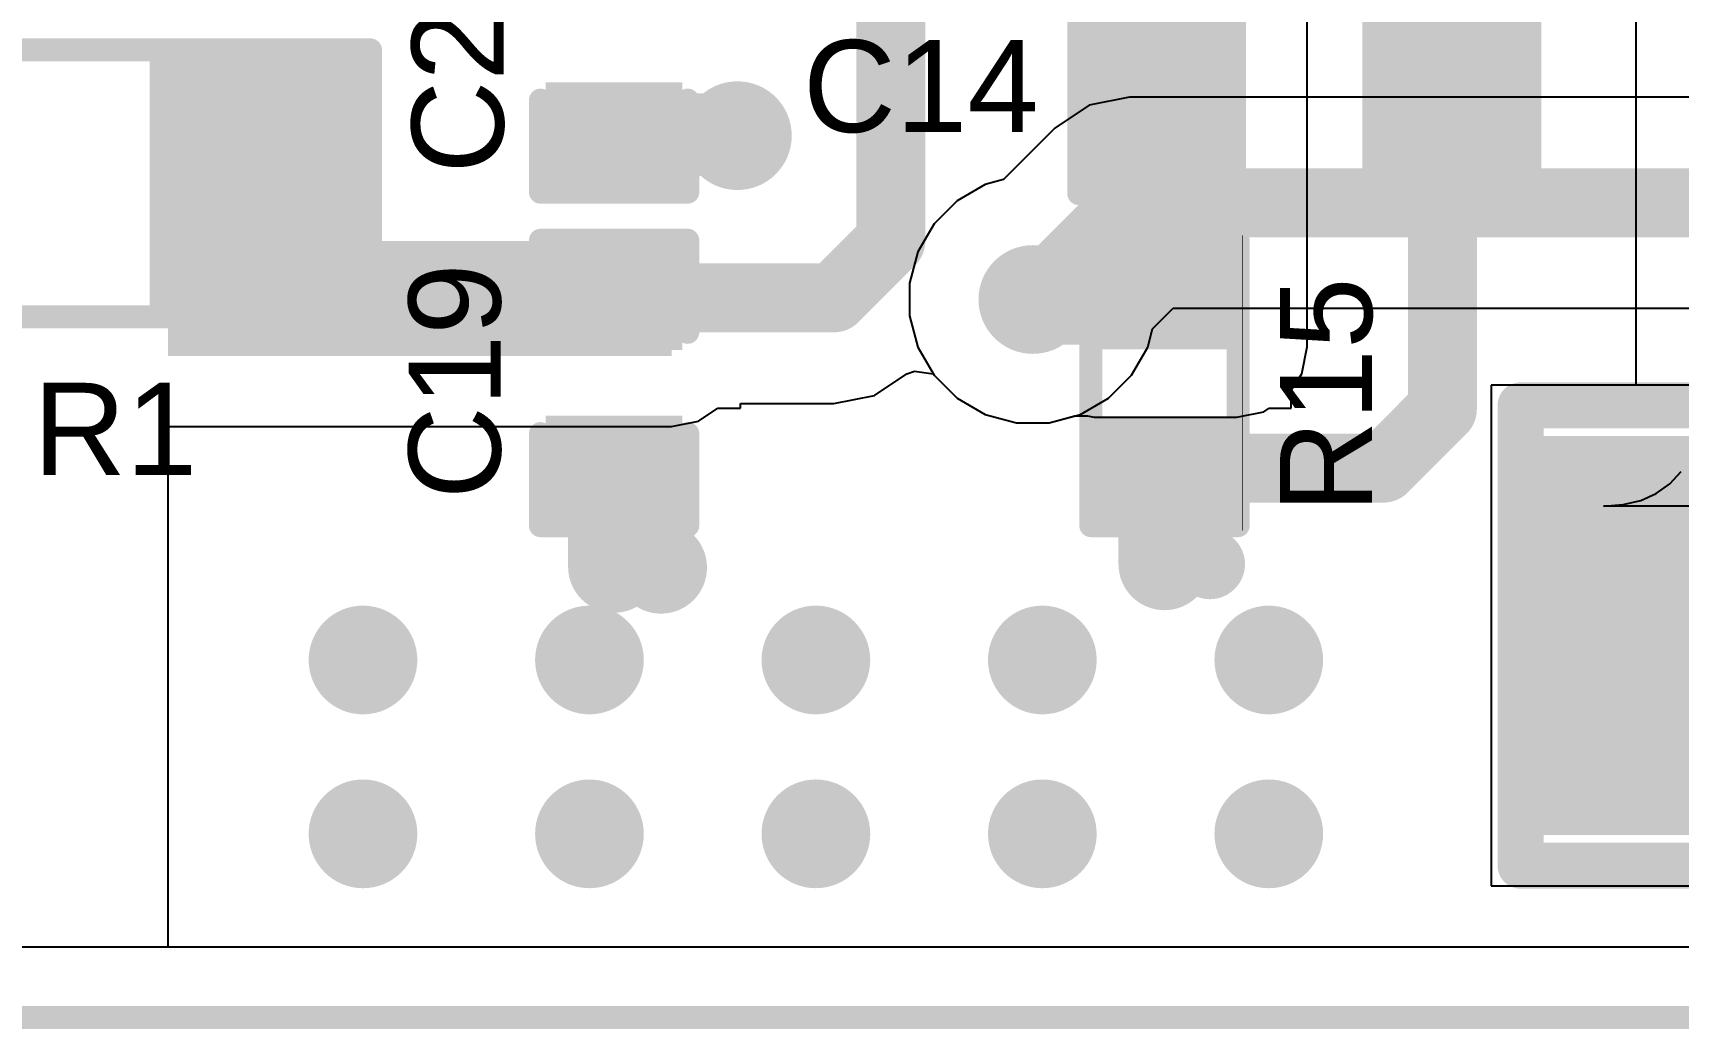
# Model space of a CAD drawing. Header units: millimetres. Extents: x -0.08 to 6.4, y -0.08 to 2.27.
# Drawn here: x 0.3659 to 0.7234, y -0.0803 to 0.1361 of the extents above; entities that cross this region are included whole.
import ezdxf

# ---------------------------------------------------------------- set-up
doc = ezdxf.new("R2010")
doc.units = ezdxf.units.MM
doc.header["$MEASUREMENT"] = 0
for name, color, linetype in [('BottomLayer', 5, 'Continuous'), ('BottomSolder', 6, 'Continuous'), ('Mechanical2', 216, 'Continuous'), ('MultiLayer', 9, 'Continuous'), ('PadHoleLayer', 156, 'Continuous'), ('TopLayer', 1, 'Continuous'), ('TopOverlay', 2, 'Continuous'), ('TopPaste', 8, 'Continuous'), ('TopSolder', 216, 'Continuous'), ('ViaHoleLayer', 16, 'Continuous')]:
    doc.layers.add(name, color=color, linetype=linetype)
doc.styles.add('Arial', font='', dxfattribs={"height": 0.2})
doc.styles.get('Arial').set_extended_font_data('Arial')

# ---------------------------------------------------------------- blocks, each defined once
blk = doc.blocks.new('2P_TH______H____P____7')
at = {"layer": 'BottomLayer'}
blk.add_hatch(color=5, dxfattribs=at).paths.add_polyline_path([(-0.0893701, 0.0393701), (-0.0106299, 0.0393701), (-0.0106299, -0.0393701), (-0.0893701, -0.0393701)])
h = blk.add_hatch(color=5, dxfattribs=at)
edge = h.paths.add_edge_path()
edge.add_arc((0.05, 0), 0.0393701, 0, 360)
at = {"layer": 'BottomSolder'}
blk.add_hatch(color=6, dxfattribs=at).paths.add_polyline_path([(-0.0933701, 0.0433701), (-0.0066299, 0.0433701), (-0.0066299, -0.0433701), (-0.0933701, -0.0433701)])
h = blk.add_hatch(color=6, dxfattribs=at)
edge = h.paths.add_edge_path()
edge.add_arc((0.05, 0), 0.0433701, 0, 360)
at = {"layer": 'MultiLayer'}
blk.add_hatch(color=9, dxfattribs=at).paths.add_polyline_path([(-0.0893701, 0.0393701), (-0.0106299, 0.0393701), (-0.0106299, -0.0393701), (-0.0893701, -0.0393701)])
h = blk.add_hatch(color=9, dxfattribs=at)
edge = h.paths.add_edge_path()
edge.add_arc((0.05, 0), 0.0393701, 0, 360)
at = {"layer": 'PadHoleLayer'}
h = blk.add_hatch(color=156, dxfattribs=at)
edge = h.paths.add_edge_path()
edge.add_arc((-0.05, 0), 0.019685, 0, 360)
h = blk.add_hatch(color=156, dxfattribs=at)
edge = h.paths.add_edge_path()
edge.add_arc((0.05, 0), 0.019685, 0, 360)
at = {"layer": 'TopLayer'}
blk.add_hatch(color=1, dxfattribs=at).paths.add_polyline_path([(-0.0893701, 0.0393701), (-0.0106299, 0.0393701), (-0.0106299, -0.0393701), (-0.0893701, -0.0393701)])
h = blk.add_hatch(color=1, dxfattribs=at)
edge = h.paths.add_edge_path()
edge.add_arc((0.05, 0), 0.0393701, 0, 360)
at = {"layer": 'TopSolder'}
blk.add_hatch(color=216, dxfattribs=at).paths.add_polyline_path([(-0.0933701, 0.0433701), (-0.0066299, 0.0433701), (-0.0066299, -0.0433701), (-0.0933701, -0.0433701)])
h = blk.add_hatch(color=216, dxfattribs=at)
edge = h.paths.add_edge_path()
edge.add_arc((0.05, 0), 0.0433701, 0, 360)
at = {"layer": 'TopOverlay', "const_width": 0.01}
for points in [[(-0.098, 0.05), (0.098, 0.05)], [(-0.098, -0.05), (-0.098, 0.05)], [(0.098, -0.05), (0.098, 0.05)], [(-0.098, -0.05), (0.098, -0.05)]]:
    blk.add_lwpolyline(points, dxfattribs=at)
at = {"layer": 'TopOverlay', "const_width": 0.005}
for points in [[(-0.1005, 0.05, 1), (-0.0955, 0.05, 1)], [(-0.1005, 0.05, 1), (-0.0955, 0.05, 1)], [(0.0955, 0.05, 1), (0.1005, 0.05, 1)], [(0.0955, 0.05, 1), (0.1005, 0.05, 1)], [(-0.1005, -0.05, 1), (-0.0955, -0.05, 1)], [(-0.1005, -0.05, 1), (-0.0955, -0.05, 1)], [(0.0955, -0.05, 1), (0.1005, -0.05, 1)], [(0.0955, -0.05, 1), (0.1005, -0.05, 1)]]:
    blk.add_lwpolyline(points, format="xyb", close=True, dxfattribs=at)
blk = doc.blocks.new('R___0402_25')
at = {"layer": 'TopLayer'}
for points in [[(-0.0275, -0.0125), (-0.0275, 0.0125), (-0.009499999999999998, 0.0125), (-0.009500000000000001, -0.0125)], [(0.009499999999999998, -0.0125), (0.009500000000000001, 0.0125), (0.0275, 0.0125), (0.0275, -0.0125)]]:
    blk.add_hatch(color=1, dxfattribs=at).paths.add_polyline_path(points)
at = {"layer": 'TopPaste'}
for points in [[(-0.0275, -0.0125), (-0.0275, 0.0125), (-0.009499999999999998, 0.0125), (-0.009500000000000001, -0.0125)], [(0.009499999999999998, -0.0125), (0.009500000000000001, 0.0125), (0.0275, 0.0125), (0.0275, -0.0125)]]:
    blk.add_hatch(color=8, dxfattribs=at).paths.add_polyline_path(points)
at = {"layer": 'TopSolder'}
for points in [[(-0.0296654, -0.0146654), (-0.0296654, 0.0146654), (-0.007334599999999998, 0.0146654), (-0.007334600000000002, -0.0146654)], [(0.007334599999999998, -0.0146654), (0.007334600000000002, 0.0146654), (0.0296654, 0.0146654), (0.0296654, -0.0146654)]]:
    blk.add_hatch(color=216, dxfattribs=at).paths.add_polyline_path(points)
at = {"layer": 'TopOverlay'}
for points, const_width in [([(-0.031, 0.016), (0.031, 0.016)], 0.005), ([(-0.031, 0.016), (-0.031, -0.016)], 0.005), ([(0.031, 0.016), (0.031, -0.016)], 0.005), ([(-0.031, -0.016), (0.031, -0.016)], 0.005), ([(-0.032, -0.017), (0.032, -0.017)], 0.000127)]:
    blk.add_lwpolyline(points, dxfattribs=dict(at, const_width=const_width))
for points, const_width in [([(-0.03225, 0.016, 1), (-0.02975, 0.016, 1)], 0.0025), ([(-0.03225, 0.016, 1), (-0.02975, 0.016, 1)], 0.0025), ([(0.02975, 0.016, 1), (0.03225, 0.016, 1)], 0.0025), ([(0.02975, 0.016, 1), (0.03225, 0.016, 1)], 0.0025), ([(-0.03225, -0.016, 1), (-0.02975, -0.016, 1)], 0.0025), ([(-0.03225, -0.016, 1), (-0.02975, -0.016, 1)], 0.0025), ([(0.02975, -0.016, 1), (0.03225, -0.016, 1)], 0.0025), ([(0.02975, -0.016, 1), (0.03225, -0.016, 1)], 0.0025), ([(-0.0320317, -0.017, 1), (-0.0319683, -0.017, 1)], 6.35e-05), ([(0.0319683, -0.017, 1), (0.0320317, -0.017, 1)], 6.35e-05)]:
    blk.add_lwpolyline(points, format="xyb", close=True, dxfattribs=dict(at, const_width=const_width))
blk = doc.blocks.new('RES_0805_38')
at = {"layer": 'TopLayer'}
for points in [[(-0.06, 0.025), (-0.02, 0.025), (-0.02, -0.025), (-0.06, -0.025)], [(0.02, 0.025), (0.06, 0.025), (0.06, -0.025), (0.02, -0.025)]]:
    blk.add_hatch(color=1, dxfattribs=at).paths.add_polyline_path(points)
at = {"layer": 'TopPaste'}
for points in [[(-0.06, 0.025), (-0.02, 0.025), (-0.02, -0.025), (-0.06, -0.025)], [(0.02, 0.025), (0.06, 0.025), (0.06, -0.025), (0.02, -0.025)]]:
    blk.add_hatch(color=8, dxfattribs=at).paths.add_polyline_path(points)
at = {"layer": 'TopSolder'}
for points in [[(-0.064, 0.029), (-0.016, 0.029), (-0.016, -0.029), (-0.064, -0.029)], [(0.016, 0.029), (0.064, 0.029), (0.064, -0.029), (0.016, -0.029)]]:
    blk.add_hatch(color=216, dxfattribs=at).paths.add_polyline_path(points)
at = {"layer": 'TopOverlay', "const_width": 0.005}
for points in [[(-0.064, -0.029), (-0.064, 0.029)], [(-0.064, 0.029), (0.064, 0.029)], [(0.064, -0.029), (0.064, 0.029)], [(-0.064, -0.029), (0.064, -0.029)]]:
    blk.add_lwpolyline(points, dxfattribs=at)
at = {"layer": 'TopOverlay', "const_width": 0.0025}
for points in [[(-0.06525, 0.029, 1), (-0.06275, 0.029, 1)], [(-0.06525, 0.029, 1), (-0.06275, 0.029, 1)], [(0.06275, 0.029, 1), (0.06525, 0.029, 1)], [(0.06275, 0.029, 1), (0.06525, 0.029, 1)], [(-0.06525, -0.029, 1), (-0.06275, -0.029, 1)], [(-0.06525, -0.029, 1), (-0.06275, -0.029, 1)], [(0.06275, -0.029, 1), (0.06525, -0.029, 1)], [(0.06275, -0.029, 1), (0.06525, -0.029, 1)]]:
    blk.add_lwpolyline(points, format="xyb", close=True, dxfattribs=at)
blk = doc.blocks.new('C___0603_63')
at = {"layer": 'TopLayer'}
for points in [[(-0.015, 0.0175), (-0.015, -0.0175), (-0.045, -0.0175), (-0.045, 0.0175)], [(0.045, 0.0175), (0.045, -0.0175), (0.015, -0.0175), (0.015, 0.0175)]]:
    blk.add_hatch(color=1, dxfattribs=at).paths.add_polyline_path(points)
at = {"layer": 'TopPaste'}
for points in [[(-0.015, 0.0175), (-0.015, -0.0175), (-0.045, -0.0175), (-0.045, 0.0175)], [(0.045, 0.0175), (0.045, -0.0175), (0.015, -0.0175), (0.015, 0.0175)]]:
    blk.add_hatch(color=8, dxfattribs=at).paths.add_polyline_path(points)
at = {"layer": 'TopSolder'}
for points in [[(-0.0126378, 0.0198622), (-0.0126378, -0.0198622), (-0.0473622, -0.0198622), (-0.0473622, 0.0198622)], [(0.0473622, 0.0198622), (0.0473622, -0.0198622), (0.0126378, -0.0198622), (0.0126378, 0.0198622)]]:
    blk.add_hatch(color=216, dxfattribs=at).paths.add_polyline_path(points)
at = {"layer": 'TopOverlay', "const_width": 0.005}
for points in [[(-0.049, 0.021), (-0.049, -0.021)], [(-0.018, 0.021), (-0.049, 0.021)], [(0.049, 0.021), (0.018, 0.021)], [(0.049, 0.021), (0.049, -0.021)], [(-0.018, -0.021), (-0.049, -0.021)], [(0.049, -0.021), (0.018, -0.021)]]:
    blk.add_lwpolyline(points, dxfattribs=at)
at = {"layer": 'TopOverlay', "const_width": 0.0025}
for points in [[(-0.05025, 0.021, 1), (-0.04775, 0.021, 1)], [(-0.05025, 0.021, 1), (-0.04775, 0.021, 1)], [(-0.01925, 0.021, 1), (-0.01675, 0.021, 1)], [(0.01675, 0.021, 1), (0.01925, 0.021, 1)], [(0.04775, 0.021, 1), (0.05025, 0.021, 1)], [(0.04775, 0.021, 1), (0.05025, 0.021, 1)], [(-0.05025, -0.021, 1), (-0.04775, -0.021, 1)], [(-0.05025, -0.021, 1), (-0.04775, -0.021, 1)], [(-0.01925, -0.021, 1), (-0.01675, -0.021, 1)], [(0.01675, -0.021, 1), (0.01925, -0.021, 1)], [(0.04775, -0.021, 1), (0.05025, -0.021, 1)], [(0.04775, -0.021, 1), (0.05025, -0.021, 1)]]:
    blk.add_lwpolyline(points, format="xyb", close=True, dxfattribs=at)
blk = doc.blocks.new('C___0402_75')
at = {"layer": 'TopLayer'}
for points in [[(-0.0275, -0.0125), (-0.0275, 0.0125), (-0.009499999999999998, 0.0125), (-0.009500000000000001, -0.0125)], [(0.009499999999999998, -0.0125), (0.009500000000000001, 0.0125), (0.0275, 0.0125), (0.0275, -0.0125)]]:
    blk.add_hatch(color=1, dxfattribs=at).paths.add_polyline_path(points)
at = {"layer": 'TopPaste'}
for points in [[(-0.0275, -0.0125), (-0.0275, 0.0125), (-0.009499999999999998, 0.0125), (-0.009500000000000001, -0.0125)], [(0.009499999999999998, -0.0125), (0.009500000000000001, 0.0125), (0.0275, 0.0125), (0.0275, -0.0125)]]:
    blk.add_hatch(color=8, dxfattribs=at).paths.add_polyline_path(points)
at = {"layer": 'TopSolder'}
for points in [[(-0.0298622, -0.0148622), (-0.0298622, 0.0148622), (-0.007137799999999999, 0.0148622), (-0.007137800000000001, -0.0148622)], [(0.007137799999999999, -0.0148622), (0.007137800000000001, 0.0148622), (0.0298622, 0.0148622), (0.0298622, -0.0148622)]]:
    blk.add_hatch(color=216, dxfattribs=at).paths.add_polyline_path(points)
at = {"layer": 'TopOverlay', "const_width": 0.005}
for points in [[(-0.031, 0.016), (-0.031, -0.016)], [(-0.031, 0.016), (-0.011, 0.016)], [(0.011, 0.016), (0.031, 0.016)], [(0.031, 0.016), (0.031, -0.016)], [(-0.031, -0.016), (-0.011, -0.016)], [(0.011, -0.016), (0.031, -0.016)]]:
    blk.add_lwpolyline(points, dxfattribs=at)
at = {"layer": 'TopOverlay', "const_width": 0.0025}
for points in [[(-0.03225, 0.016, 1), (-0.02975, 0.016, 1)], [(-0.03225, 0.016, 1), (-0.02975, 0.016, 1)], [(-0.01225, 0.016, 1), (-0.00975, 0.016, 1)], [(0.00975, 0.016, 1), (0.01225, 0.016, 1)], [(0.02975, 0.016, 1), (0.03225, 0.016, 1)], [(0.02975, 0.016, 1), (0.03225, 0.016, 1)], [(-0.03225, -0.016, 1), (-0.02975, -0.016, 1)], [(-0.03225, -0.016, 1), (-0.02975, -0.016, 1)], [(-0.01225, -0.016, 1), (-0.00975, -0.016, 1)], [(0.00975, -0.016, 1), (0.01225, -0.016, 1)], [(0.02975, -0.016, 1), (0.03225, -0.016, 1)], [(0.02975, -0.016, 1), (0.03225, -0.016, 1)]]:
    blk.add_lwpolyline(points, format="xyb", close=True, dxfattribs=at)
blk = doc.blocks.new('C___0402_76')
at = {"layer": 'TopLayer'}
for points in [[(-0.0275, -0.0125), (-0.0275, 0.0125), (-0.009499999999999998, 0.0125), (-0.009500000000000001, -0.0125)], [(0.009499999999999998, -0.0125), (0.009500000000000001, 0.0125), (0.0275, 0.0125), (0.0275, -0.0125)]]:
    blk.add_hatch(color=1, dxfattribs=at).paths.add_polyline_path(points)
at = {"layer": 'TopPaste'}
for points in [[(-0.0275, -0.0125), (-0.0275, 0.0125), (-0.009499999999999998, 0.0125), (-0.009500000000000001, -0.0125)], [(0.009499999999999998, -0.0125), (0.009500000000000001, 0.0125), (0.0275, 0.0125), (0.0275, -0.0125)]]:
    blk.add_hatch(color=8, dxfattribs=at).paths.add_polyline_path(points)
at = {"layer": 'TopSolder'}
for points in [[(-0.0298622, -0.0148622), (-0.0298622, 0.0148622), (-0.007137799999999999, 0.0148622), (-0.007137800000000001, -0.0148622)], [(0.007137799999999999, -0.0148622), (0.007137800000000001, 0.0148622), (0.0298622, 0.0148622), (0.0298622, -0.0148622)]]:
    blk.add_hatch(color=216, dxfattribs=at).paths.add_polyline_path(points)
at = {"layer": 'TopOverlay', "const_width": 0.005}
for points in [[(-0.031, 0.016), (-0.031, -0.016)], [(-0.031, 0.016), (-0.011, 0.016)], [(0.011, 0.016), (0.031, 0.016)], [(0.031, 0.016), (0.031, -0.016)], [(-0.031, -0.016), (-0.011, -0.016)], [(0.011, -0.016), (0.031, -0.016)]]:
    blk.add_lwpolyline(points, dxfattribs=at)
at = {"layer": 'TopOverlay', "const_width": 0.0025}
for points in [[(-0.03225, 0.016, 1), (-0.02975, 0.016, 1)], [(-0.03225, 0.016, 1), (-0.02975, 0.016, 1)], [(-0.01225, 0.016, 1), (-0.00975, 0.016, 1)], [(0.00975, 0.016, 1), (0.01225, 0.016, 1)], [(0.02975, 0.016, 1), (0.03225, 0.016, 1)], [(0.02975, 0.016, 1), (0.03225, 0.016, 1)], [(-0.03225, -0.016, 1), (-0.02975, -0.016, 1)], [(-0.03225, -0.016, 1), (-0.02975, -0.016, 1)], [(-0.01225, -0.016, 1), (-0.00975, -0.016, 1)], [(0.00975, -0.016, 1), (0.01225, -0.016, 1)], [(0.02975, -0.016, 1), (0.03225, -0.016, 1)], [(0.02975, -0.016, 1), (0.03225, -0.016, 1)]]:
    blk.add_lwpolyline(points, format="xyb", close=True, dxfattribs=at)

msp = doc.modelspace()

# ---------------------------------------------------------------- hatches: boundary and pattern name
at = {"layer": 'BottomLayer'}
h = msp.add_hatch(color=5, dxfattribs=at)
edge = h.paths.add_edge_path()
edge.add_arc((0.5189941, 0.1137873), 0.011811, 0, 360)
h = msp.add_hatch(color=5, dxfattribs=at)
edge = h.paths.add_edge_path()
edge.add_arc((0.5831978, 0.0781984), 0.011811, 0, 360)
h = msp.add_hatch(color=5, dxfattribs=at)
edge = h.paths.add_edge_path()
edge.add_arc((0.4376265, -0.0001177), 0.011811, 0, 360)
h = msp.add_hatch(color=5, dxfattribs=at)
edge = h.paths.add_edge_path()
edge.add_arc((0.4868391, -0.0001177), 0.011811, 0, 360)
h = msp.add_hatch(color=5, dxfattribs=at)
edge = h.paths.add_edge_path()
edge.add_arc((0.5360517, -0.0001177), 0.011811, 0, 360)
h = msp.add_hatch(color=5, dxfattribs=at)
edge = h.paths.add_edge_path()
edge.add_arc((0.5852643, -0.0001177), 0.011811, 0, 360)
h = msp.add_hatch(color=5, dxfattribs=at)
edge = h.paths.add_edge_path()
edge.add_arc((0.6344769, -0.0001177), 0.011811, 0, 360)
h = msp.add_hatch(color=5, dxfattribs=at)
edge = h.paths.add_edge_path()
edge.add_arc((0.4376265, -0.0378875), 0.011811, 0, 360)
h = msp.add_hatch(color=5, dxfattribs=at)
edge = h.paths.add_edge_path()
edge.add_arc((0.4868391, -0.0378875), 0.011811, 0, 360)
h = msp.add_hatch(color=5, dxfattribs=at)
edge = h.paths.add_edge_path()
edge.add_arc((0.5360517, -0.0378875), 0.011811, 0, 360)
h = msp.add_hatch(color=5, dxfattribs=at)
edge = h.paths.add_edge_path()
edge.add_arc((0.5852643, -0.0378875), 0.011811, 0, 360)
h = msp.add_hatch(color=5, dxfattribs=at)
edge = h.paths.add_edge_path()
edge.add_arc((0.6344769, -0.0378875), 0.011811, 0, 360)
at = {"layer": 'TopLayer'}
for points in [[(0.5965173, 0.0679007), (0.6275537, 0.0679007), (0.6275537, 0.1733401), (0.5965173, 0.1733401)], [(0.395252, 0.0659117), (0.435252, 0.0659117), (0.435252, 0.1284117), (0.395252, 0.1284117)], [(0.4796978, 0.1050134), (0.518994, 0.1050134), (0.518994, 0.1230134), (0.4796978, 0.1230134)], [(0.395252, 0.0659117), (0.5046978, 0.0659117), (0.5046978, 0.0909117), (0.395252, 0.0909117)]]:
    msp.add_hatch(color=1, dxfattribs=at).paths.add_polyline_path(points)
h = msp.add_hatch(color=1, dxfattribs=at)
edge = h.paths.add_edge_path()
edge.add_arc((0.5189941, 0.1137873), 0.011811, 0, 360)
h = msp.add_hatch(color=1, dxfattribs=at)
edge = h.paths.add_edge_path()
edge.add_arc((0.5831978, 0.0781984), 0.011811, 0, 360)
h = msp.add_hatch(color=1, dxfattribs=at)
edge = h.paths.add_edge_path()
edge.add_arc((0.4376265, -0.0001177), 0.011811, 0, 360)
h = msp.add_hatch(color=1, dxfattribs=at)
edge = h.paths.add_edge_path()
edge.add_arc((0.4868391, -0.0001177), 0.011811, 0, 360)
h = msp.add_hatch(color=1, dxfattribs=at)
edge = h.paths.add_edge_path()
edge.add_arc((0.5360517, -0.0001177), 0.011811, 0, 360)
h = msp.add_hatch(color=1, dxfattribs=at)
edge = h.paths.add_edge_path()
edge.add_arc((0.5852643, -0.0001177), 0.011811, 0, 360)
h = msp.add_hatch(color=1, dxfattribs=at)
edge = h.paths.add_edge_path()
edge.add_arc((0.6344769, -0.0001177), 0.011811, 0, 360)
h = msp.add_hatch(color=1, dxfattribs=at)
edge = h.paths.add_edge_path()
edge.add_arc((0.4376265, -0.0378875), 0.011811, 0, 360)
h = msp.add_hatch(color=1, dxfattribs=at)
edge = h.paths.add_edge_path()
edge.add_arc((0.4868391, -0.0378875), 0.011811, 0, 360)
h = msp.add_hatch(color=1, dxfattribs=at)
edge = h.paths.add_edge_path()
edge.add_arc((0.5360517, -0.0378875), 0.011811, 0, 360)
h = msp.add_hatch(color=1, dxfattribs=at)
edge = h.paths.add_edge_path()
edge.add_arc((0.5852643, -0.0378875), 0.011811, 0, 360)
h = msp.add_hatch(color=1, dxfattribs=at)
edge = h.paths.add_edge_path()
edge.add_arc((0.6344769, -0.0378875), 0.011811, 0, 360)
at = {"layer": 'ViaHoleLayer'}
h = msp.add_hatch(color=16, dxfattribs=at)
edge = h.paths.add_edge_path()
edge.add_arc((0.5189941, 0.1137873), 0.0059055, 0, 360)
h = msp.add_hatch(color=16, dxfattribs=at)
edge = h.paths.add_edge_path()
edge.add_arc((0.5831978, 0.0781984), 0.0059055, 0, 360)
h = msp.add_hatch(color=16, dxfattribs=at)
edge = h.paths.add_edge_path()
edge.add_arc((0.4376265, -0.0001177), 0.0059055, 0, 360)
h = msp.add_hatch(color=16, dxfattribs=at)
edge = h.paths.add_edge_path()
edge.add_arc((0.4868391, -0.0001177), 0.0059055, 0, 360)
h = msp.add_hatch(color=16, dxfattribs=at)
edge = h.paths.add_edge_path()
edge.add_arc((0.5360517, -0.0001177), 0.0059055, 0, 360)
h = msp.add_hatch(color=16, dxfattribs=at)
edge = h.paths.add_edge_path()
edge.add_arc((0.5852643, -0.0001177), 0.0059055, 0, 360)
h = msp.add_hatch(color=16, dxfattribs=at)
edge = h.paths.add_edge_path()
edge.add_arc((0.6344769, -0.0001177), 0.0059055, 0, 360)
h = msp.add_hatch(color=16, dxfattribs=at)
edge = h.paths.add_edge_path()
edge.add_arc((0.4376265, -0.0378875), 0.0059055, 0, 360)
h = msp.add_hatch(color=16, dxfattribs=at)
edge = h.paths.add_edge_path()
edge.add_arc((0.4868391, -0.0378875), 0.0059055, 0, 360)
h = msp.add_hatch(color=16, dxfattribs=at)
edge = h.paths.add_edge_path()
edge.add_arc((0.5360517, -0.0378875), 0.0059055, 0, 360)
h = msp.add_hatch(color=16, dxfattribs=at)
edge = h.paths.add_edge_path()
edge.add_arc((0.5852643, -0.0378875), 0.0059055, 0, 360)
h = msp.add_hatch(color=16, dxfattribs=at)
edge = h.paths.add_edge_path()
edge.add_arc((0.6344769, -0.0378875), 0.0059055, 0, 360)

# ---------------------------------------------------------------- linework, layer by layer
at = {"layer": 'BottomLayer'}
for p, q in [((0.6042287, 0.1221701), (0.5954496, 0.1204238)), ((1.0145501, 0.1221701), (0.6042287, 0.1221701)), ((0.5954496, 0.1204238), (0.5880071, 0.1154509)), ((0.5880071, 0.1154509), (0.5767961, 0.1042399)), ((0.5767961, 0.1042399), (0.5728491, 0.1031823)), ((0.5728491, 0.1031823), (0.5667354, 0.0996526)), ((0.5667354, 0.0996526), (0.5617436, 0.0946608)), ((0.5617436, 0.0946608), (0.5582139, 0.0885471)), ((0.5582139, 0.0885471), (0.5563868, 0.0817281)), ((0.5563868, 0.0817281), (0.5563868, 0.0746687)), ((0.6092393, 0.0717967), (0.6137311, 0.0762885)), ((0.6137311, 0.0762885), (1.0240525, 0.0762885)), ((0.5563868, 0.0746687), (0.5582139, 0.0678497)), ((0.6081817, 0.0678497), (0.6092393, 0.0717967)), ((0.5582139, 0.0678497), (0.5617436, 0.061736)), ((0.604652, 0.061736), (0.6081817, 0.0678497)), ((0.5617436, 0.061736), (0.5667354, 0.0567442)), ((0.5996602, 0.0567442), (0.604652, 0.061736)), ((0.7915679, 0.0595685), (0.6828277, 0.0595685)), ((0.6828277, 0.0595685), (0.6828277, -0.0491717)), ((0.5667354, 0.0567442), (0.5728491, 0.0532145)), ((0.5935465, 0.0532145), (0.5996602, 0.0567442)), ((0.5728491, 0.0532145), (0.5796681, 0.0513874)), ((0.5796681, 0.0513874), (0.5867275, 0.0513874)), ((0.5867275, 0.0513874), (0.5935465, 0.0532145)), ((0.6828277, -0.0491717), (0.7915679, -0.0491717)), ((1.3571976, -0.0625083), (0.3493076, -0.062509))]:
    msp.add_line(p, q, dxfattribs=at)
at = {"layer": 'BottomLayer', "const_width": 0.015}
for points in [[(0.5831978, 0.0781984), (0.6042287, 0.0992293)], [(0.6042287, 0.0992293), (1.0240525, 0.0992293)]]:
    msp.add_lwpolyline(points, dxfattribs=at)
at = {"layer": 'BottomLayer', "const_width": 0.0075}
for points in [[(0.6004787, 0.0992293, 1), (0.6079787, 0.0992293, 1)], [(0.6004787, 0.0992293, 1), (0.6079787, 0.0992293, 1)], [(0.5794478, 0.0781984, 1), (0.5869478, 0.0781984, 1)]]:
    msp.add_lwpolyline(points, format="xyb", close=True, dxfattribs=at)
at = {"layer": 'Mechanical2', "const_width": 0.005}
msp.add_lwpolyline([(0, -0.0778026), (1.4191987, -0.0778017)], dxfattribs=at)
at = {"layer": 'TopLayer'}
for p, q in [((0.714257, 0.1672012), (0.714257, 0.0595685)), ((0.6428476, 0.0679007), (0.6428476, 0.1457417)), ((0.6416834, 0.062048), (0.6428476, 0.0679007)), ((0.548766, 0.0573698), (0.5557837, 0.0620588)), ((0.5557837, 0.0620588), (0.5575152, 0.0626043)), ((0.5575152, 0.0626043), (0.5615489, 0.0620732)), ((0.5615489, 0.0620732), (0.5617436, 0.061736)), ((0.5617436, 0.061736), (0.5667354, 0.0567442)), ((0.6393121, 0.0584991), (0.6416834, 0.062048)), ((0.5399869, 0.0556235), (0.548766, 0.0573698)), ((0.6393121, 0.0545643), (0.6393121, 0.0584991)), ((0.714257, 0.0595685), (0.6828277, 0.0595685)), ((0.6828277, 0.0595685), (0.6828277, -0.0491717)), ((0.5105505, 0.051782), (0.5147145, 0.0545643)), ((0.5147145, 0.0545643), (0.5196978, 0.0545643)), ((0.5196978, 0.0545643), (0.5196978, 0.0556235)), ((0.5196978, 0.0556235), (0.5399869, 0.0556235)), ((0.5667354, 0.0567442), (0.5728491, 0.0532145)), ((0.6275537, 0.0526068), (0.6334064, 0.053771)), ((0.6334064, 0.053771), (0.6345937, 0.0545643)), ((0.6345937, 0.0545643), (0.6393121, 0.0545643)), ((0.395252, -0.0625089), (0.395252, 0.0506178)), ((0.395252, 0.0506178), (0.5046978, 0.0506178)), ((0.5046978, 0.0506178), (0.5105505, 0.051782)), ((0.5728491, 0.0532145), (0.5796681, 0.0513874)), ((0.5796681, 0.0513874), (0.5867275, 0.0513874)), ((0.5867275, 0.0513874), (0.5923414, 0.0528916)), ((0.5923414, 0.0528916), (0.5950855, 0.0528916)), ((0.5950855, 0.0528916), (0.5965173, 0.0526068)), ((0.5965173, 0.0526068), (0.6275537, 0.0526068)), ((0.7215978, 0.0381477), (0.7240728, 0.0408585)), ((0.7152978, 0.0345333), (0.7186728, 0.0360393)), ((0.7186728, 0.0360393), (0.7215978, 0.0381477)), ((0.7071978, 0.0333285), (0.7114728, 0.0336297)), ((0.7671978, 0.0333285), (0.7071978, 0.0333285)), ((0.7114728, 0.0336297), (0.7152978, 0.0345333)), ((0.6828277, -0.0491717), (0.7915679, -0.0491717)), ((1.3571976, -0.0625083), (0.395252, -0.0625089))]:
    msp.add_line(p, q, dxfattribs=at)
for points, const_width in [([(0.5523343, 0.0909117), (0.5523343, 0.1823349)], 0.015), ([(0.6721978, 0.0543835), (0.6721978, 0.1221984)], 0.015), ([(0.6721978, 0.1221984), (0.6722795, 0.1221167)], 0.015), ([(0.5399869, 0.0785643), (0.5523343, 0.0909117)], 0.015), ([(0.4921978, 0.0785643), (0.5399869, 0.0785643)], 0.015), ([(0.5833808, 0.0783814), (0.6116292, 0.0783814)], 0.02), ([(0.5831978, 0.0781984), (0.5833808, 0.0783814)], 0.015), ([(0.6116292, 0.0783814), (0.6118121, 0.0785643)], 0.015), ([(0.6593786, 0.0415643), (0.6721978, 0.0543835)], 0.015), ([(0.4921978, 0.0201426), (0.4921978, 0.0391439)], 0.02), ([(0.6118121, 0.0206971), (0.6118121, 0.0391467)], 0.02), ([(0.6118121, 0.0415643), (0.6593786, 0.0415643)], 0.015), ([(0.5021978, 0.0201426), (0.5023913, 0.0199491)], 0.02), ([(0.6216989, 0.0205839), (0.6218121, 0.0206971)], 0.015)]:
    msp.add_lwpolyline(points, dxfattribs=dict(at, const_width=const_width))
for points, const_width in [([(0.6684478, 0.1221984, 1), (0.6759478, 0.1221984, 1)], 0.0075), ([(0.6684478, 0.1221984, 1), (0.6759478, 0.1221984, 1)], 0.0075), ([(0.6685295, 0.1221167, 1), (0.6760295, 0.1221167, 1)], 0.0075), ([(0.5485843, 0.0909117, 1), (0.5560843, 0.0909117, 1)], 0.0075), ([(0.5485843, 0.0909117, 1), (0.5560843, 0.0909117, 1)], 0.0075), ([(0.4884478, 0.0785643, 1), (0.4959478, 0.0785643, 1)], 0.0075), ([(0.5362369, 0.0785643, 1), (0.5437369, 0.0785643, 1)], 0.0075), ([(0.5362369, 0.0785643, 1), (0.5437369, 0.0785643, 1)], 0.0075), ([(0.5783808, 0.0783814, 1), (0.5883808, 0.0783814, 1)], 0.01), ([(0.5796308, 0.0783814, 1), (0.5871308, 0.0783814, 1)], 0.0075), ([(0.6066292, 0.0783814, 1), (0.6166292, 0.0783814, 1)], 0.01), ([(0.6078792, 0.0783814, 1), (0.6153792, 0.0783814, 1)], 0.0075), ([(0.6080621, 0.0785643, 1), (0.6155621, 0.0785643, 1)], 0.0075), ([(0.5794478, 0.0781984, 1), (0.5869478, 0.0781984, 1)], 0.0075), ([(0.6684478, 0.0543835, 1), (0.6759478, 0.0543835, 1)], 0.0075), ([(0.6684478, 0.0543835, 1), (0.6759478, 0.0543835, 1)], 0.0075), ([(0.4871978, 0.0391439, 1), (0.4971978, 0.0391439, 1)], 0.01), ([(0.6068121, 0.0391467, 1), (0.6168121, 0.0391467, 1)], 0.01), ([(0.6080621, 0.0415643, 1), (0.6155621, 0.0415643, 1)], 0.0075), ([(0.6556286, 0.0415643, 1), (0.6631286, 0.0415643, 1)], 0.0075), ([(0.6556286, 0.0415643, 1), (0.6631286, 0.0415643, 1)], 0.0075), ([(0.4871978, 0.0201426, 1), (0.4971978, 0.0201426, 1)], 0.01), ([(0.4971978, 0.0201426, 1), (0.5071978, 0.0201426, 1)], 0.01), ([(0.4973913, 0.0199491, 1), (0.5073913, 0.0199491, 1)], 0.01), ([(0.6068121, 0.0206971, 1), (0.6168121, 0.0206971, 1)], 0.01), ([(0.6179489, 0.0205839, 1), (0.6254489, 0.0205839, 1)], 0.0075), ([(0.6180621, 0.0206971, 1), (0.6255621, 0.0206971, 1)], 0.0075)]:
    msp.add_lwpolyline(points, format="xyb", close=True, dxfattribs=dict(at, const_width=const_width))

# ---------------------------------------------------------------- block references
for name, p, rotation in [('C___0402_75', (0.4921978, 0.1325134), 90), ('C___0603_63', (0.6421978, 0.1221984), 180), ('C___0402_76', (0.4921978, 0.0600643), 90), ('R___0402_25', (0.6118121, 0.0600643), 90)]:
    msp.add_blockref(name, p, dxfattribs=dict(rotation=rotation))
for name, p in [('RES_0805_38', (0.375252, 0.1034117)), ('2P_TH______H____P____7', (0.7871978, 0.0051984))]:
    msp.add_blockref(name, p)

# ---------------------------------------------------------------- texts
at = {"layer": 'TopOverlay', "style": 'Arial'}
for s, p in [('C20', (0.4681945, 0.1055404)), ('C19', (0.4675297, 0.0348075)), ('R15', (0.6569171, 0.0317465))]:
    msp.add_text(s, height=0.02, rotation=90, dxfattribs=at).set_placement(p)
for s, p in [('C14', (0.5332511, 0.1145595)), ('R1', (0.3659373, 0.0401008))]:
    msp.add_text(s, height=0.02, dxfattribs=at).set_placement(p)

doc.saveas('drawing.dxf')
